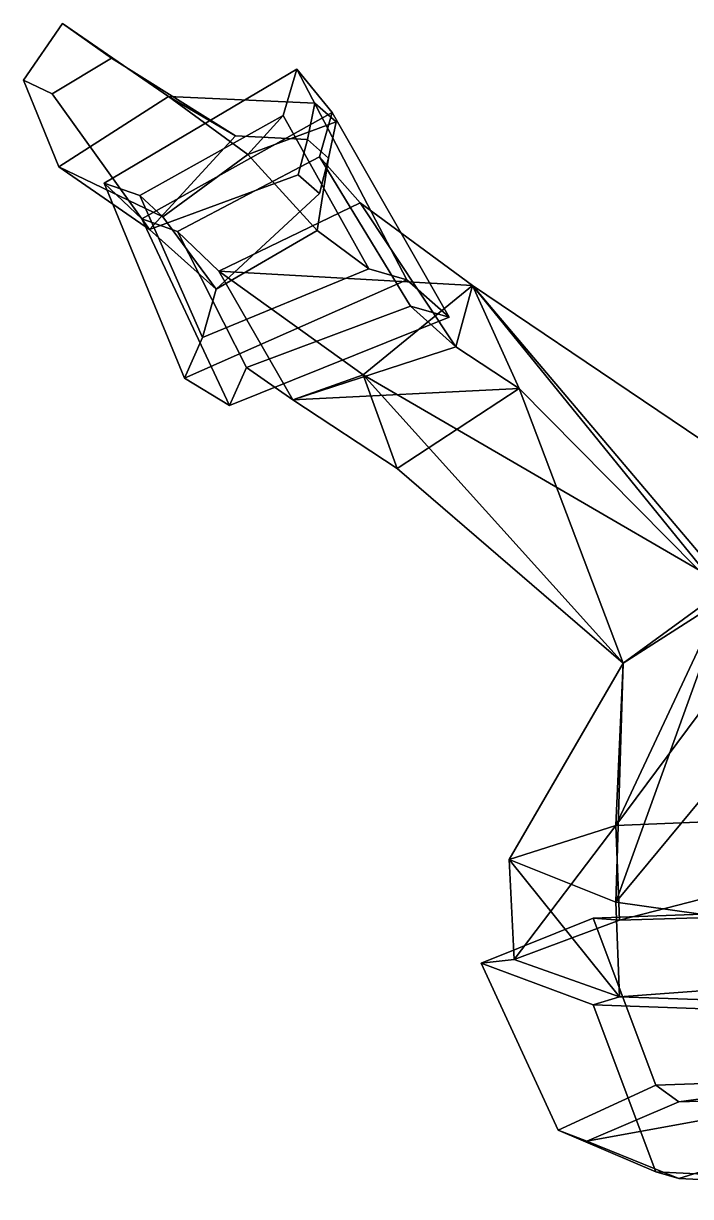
# Model space of a CAD drawing. Extents: x -287 to 196, y -153 to 291.
# Drawn here: x -287.2 to -103.3, y -59.4 to 264 of the extents above; entities that cross this region are included whole.
import ezdxf

# ---------------------------------------------------------------- set-up
doc = ezdxf.new("R2010")
doc.units = 0

msp = doc.modelspace()

# ---------------------------------------------------------------- linework, layer by layer
for points in [[(-279.366852, 244.585876, 183.979324), (-262.978943, 254.484009, 186.744736), (-276.467804, 264.018066, 172.980865), (-287.24054, 248.36795, 162.276779)], [(-287.24054, 248.36795, 162.276779), (-276.467804, 264.018066, 172.980865), (-247.260544, 243.886536, 113.714951), (-277.46167, 224.509888, 108.066727)], [(-262.978943, 254.484009, 186.744736), (-228.774658, 233.08252, 149.690536), (-247.260544, 243.886536, 113.714951), (-276.467804, 264.018066, 172.980865)], [(-279.366852, 244.585876, 183.979324), (-252.488846, 207.24411, 132.579544), (-228.774658, 233.08252, 149.690536), (-262.978943, 254.484009, 186.744736)], [(-264.952789, 220.001587, 89.379517), (-211.882156, 251.426056, 97.148766), (-202.133865, 239.476227, 68.659538), (-254.638809, 210.136841, 59.491009)], [(-264.952789, 220.001587, 89.379517), (-255.19223, 216.576721, 94.149231), (-215.599503, 238.687073, 100.18042), (-211.882156, 251.426056, 97.148766)], [(-181.566895, 193.316589, 129.239166), (-211.882156, 251.426056, 97.148766), (-215.599503, 238.687073, 100.18042), (-192.021088, 196.36084, 124.345932)], [(-169.890503, 183.015808, 100.0019), (-202.133865, 239.476227, 68.659538), (-211.882156, 251.426056, 97.148766), (-181.566895, 193.316589, 129.239166)], [(-279.366852, 244.585876, 183.979324), (-287.24054, 248.36795, 162.276779), (-277.46167, 224.509888, 108.066727), (-252.488846, 207.24411, 132.579544)], [(-277.46167, 224.509888, 108.066727), (-247.260544, 243.886536, 113.714951), (-225.364471, 227.879089, 90.32843), (-248.862198, 210.686401, 88.078171)], [(-206.918701, 242.040314, 157.069931), (-201.053467, 236.904388, 146.74115), (-225.364471, 227.879089, 90.32843), (-247.260544, 243.886536, 113.714951)], [(-208.912277, 231.989746, 161.999619), (-206.918701, 242.040314, 157.069931), (-247.260544, 243.886536, 113.714951), (-228.774658, 233.08252, 149.690536)], [(-254.638809, 210.136841, 59.491009), (-202.133865, 239.476227, 68.659538), (-205.611603, 227.295105, 71.586655), (-244.746521, 206.623352, 64.339752)], [(-208.912277, 231.989746, 161.999619), (-203.147583, 226.843628, 151.595947), (-201.053467, 236.904388, 146.74115), (-206.918701, 242.040314, 157.069931)], [(-169.890503, 183.015808, 100.0019), (-180.543259, 186.077148, 95.029816), (-205.611603, 227.295105, 71.586655), (-202.133865, 239.476227, 68.659538)], [(-248.862198, 210.686401, 88.078171), (-225.364471, 227.879089, 90.32843), (-215.599503, 238.687073, 100.18042), (-255.19223, 216.576721, 94.149231)], [(-206.248871, 206.900574, 110.524094), (-192.021088, 196.36084, 124.345932), (-215.599503, 238.687073, 100.18042), (-225.364471, 227.879089, 90.32843)], [(-203.147583, 226.843628, 151.595947), (-206.248871, 206.900574, 110.524094), (-225.364471, 227.879089, 90.32843), (-201.053467, 236.904388, 146.74115)], [(-211.530487, 222.289001, 166.435928), (-208.912277, 231.989746, 161.999619), (-228.774658, 233.08252, 149.690536), (-252.488846, 207.24411, 132.579544)], [(-211.530487, 222.289001, 166.435928), (-205.657303, 217.137085, 156.069992), (-203.147583, 226.843628, 151.595947), (-208.912277, 231.989746, 161.999619)], [(-244.746521, 206.623352, 64.339752), (-205.611603, 227.295105, 71.586655), (-194.451996, 214.566589, 39.63834), (-233.354614, 195.76825, 31.83003)], [(-205.657303, 217.137085, 156.069992), (-234.095535, 190.802307, 105.773422), (-206.248871, 206.900574, 110.524094), (-203.147583, 226.843628, 151.595947)], [(-194.451996, 214.566589, 39.63834), (-205.611603, 227.295105, 71.586655), (-180.543259, 186.077148, 95.029816), (-168.025726, 174.861816, 63.058159)], [(-252.488846, 207.24411, 132.579544), (-277.46167, 224.509888, 108.066727), (-248.862198, 210.686401, 88.078171), (-234.095535, 190.802307, 105.773422)], [(-230.403244, 158.71283, 86.151527), (-242.841949, 166.206604, 117.083336), (-264.952789, 220.001587, 89.379517), (-254.638809, 210.136841, 59.491009)], [(-242.841949, 166.206604, 117.083336), (-237.860916, 177.470703, 115.025322), (-255.19223, 216.576721, 94.149231), (-264.952789, 220.001587, 89.379517)], [(-211.530487, 222.289001, 166.435928), (-252.488846, 207.24411, 132.579544), (-234.095535, 190.802307, 105.773422), (-205.657303, 217.137085, 156.069992)], [(-234.095535, 190.802307, 105.773422), (-248.862198, 210.686401, 88.078171), (-255.19223, 216.576721, 94.149231), (-237.860916, 177.470703, 115.025322)], [(-233.354614, 195.76825, 31.83003), (-194.451996, 214.566589, 39.63834), (-163.407516, 191.822449, 3.517305)], [(-168.025726, 174.861816, 63.058159), (-163.407516, 191.822449, 3.517305), (-194.451996, 214.566589, 39.63834)], [(-230.403244, 158.71283, 86.151527), (-254.638809, 210.136841, 59.491009), (-244.746521, 206.623352, 64.339752), (-225.779068, 169.137421, 84.25219)], [(-212.950699, 160.289246, 51.577583), (-225.779068, 169.137421, 84.25219), (-244.746521, 206.623352, 64.339752), (-233.354614, 195.76825, 31.83003)], [(-234.095535, 190.802307, 105.773422), (-237.860916, 177.470703, 115.025322), (-192.021088, 196.36084, 124.345932), (-206.248871, 206.900574, 110.524094)], [(-242.841949, 166.206604, 117.083336), (-181.566895, 193.316589, 129.239166), (-192.021088, 196.36084, 124.345932), (-237.860916, 177.470703, 115.025322)], [(-233.354614, 195.76825, 31.83003), (-163.407516, 191.822449, 3.517305), (-193.580399, 167.170593, -15.166944)], [(-212.950699, 160.289246, 51.577583), (-233.354614, 195.76825, 31.83003), (-193.580399, 167.170593, -15.166944)], [(-230.403244, 158.71283, 86.151527), (-169.890503, 183.015808, 100.0019), (-181.566895, 193.316589, 129.239166), (-242.841949, 166.206604, 117.083336)], [(-93.077667, 108.672394, -36.714012), (-193.580399, 167.170593, -15.166944), (-163.407516, 191.822449, 3.517305)], [(-168.025726, 174.861816, 63.058159), (-150.572403, 163.404022, 45.64362), (-163.407516, 191.822449, 3.517305)], [(-93.610809, 105.783081, 43.368176), (-69.171715, 128.216736, -6.470735), (-163.407516, 191.822449, 3.517305)], [(-93.610809, 105.783081, 43.368176), (-163.407516, 191.822449, 3.517305), (-150.572403, 163.404022, 45.64362)], [(-93.077667, 108.672394, -36.714012), (-163.407516, 191.822449, 3.517305), (-69.171715, 128.216736, -6.470735)], [(-230.403244, 158.71283, 86.151527), (-225.779068, 169.137421, 84.25219), (-180.543259, 186.077148, 95.029816), (-169.890503, 183.015808, 100.0019)], [(-168.025726, 174.861816, 63.058159), (-180.543259, 186.077148, 95.029816), (-225.779068, 169.137421, 84.25219), (-212.950699, 160.289246, 51.577583)], [(-212.950699, 160.289246, 51.577583), (-150.572403, 163.404022, 45.64362), (-168.025726, 174.861816, 63.058159)], [(-212.950699, 160.289246, 51.577583), (-193.580399, 167.170593, -15.166944), (-184.232605, 141.376282, 19.991533)], [(-121.894287, 87.705414, 4.484119), (-193.580399, 167.170593, -15.166944), (-93.077667, 108.672394, -36.714012)], [(-184.232605, 141.376282, 19.991533), (-193.580399, 167.170593, -15.166944), (-121.894287, 87.705414, 4.484119)], [(-212.950699, 160.289246, 51.577583), (-184.232605, 141.376282, 19.991533), (-150.572403, 163.404022, 45.64362)], [(-184.232605, 141.376282, 19.991533), (-121.894287, 87.705414, 4.484119), (-150.572403, 163.404022, 45.64362)], [(-121.894287, 87.705414, 4.484119), (-93.610809, 105.783081, 43.368176), (-150.572403, 163.404022, 45.64362)], [(-123.971825, 42.931396, -70.952469), (-64.644432, 122.543671, -49.510532), (-2.175822, 47.922409, -108.154823)], [(-123.971825, 42.931396, -70.952469), (-93.077667, 108.672394, -36.714012), (-64.644432, 122.543671, -49.510532)], [(-123.971825, 42.931396, -70.952469), (-121.894287, 87.705414, 4.484119), (-93.077667, 108.672394, -36.714012)], [(-123.971825, 21.824982, 95.828979), (-93.610809, 105.783081, 43.368176), (-121.894287, 87.705414, 4.484119)], [(-123.971825, 21.824982, 95.828979), (-65.140495, 92.703674, 54.344772), (-93.610809, 105.783081, 43.368176)], [(-2.175819, 4.557114, 130.987823), (-65.140495, 92.703674, 54.344772), (-123.971825, 21.824982, 95.828979)], [(-123.971825, 21.824982, 95.828979), (-121.894287, 87.705414, 4.484119), (-153.331711, 33.556854, 3.124546)], [(-153.331711, 33.556854, 3.124546), (-121.894287, 87.705414, 4.484119), (-123.971825, 42.931396, -70.952469)], [(-122.885307, 16.808975, -78.059425), (-123.971825, 42.931396, -70.952469), (-2.175822, 47.922409, -108.154823)], [(-122.885307, 16.808975, -78.059425), (-2.175822, 47.922409, -108.154823), (-2.124399, 20.452728, -110.453766)], [(-151.992065, 5.946121, 7.778034), (-153.331711, 33.556854, 3.124546), (-123.971825, 42.931396, -70.952469)], [(-151.992065, 5.946121, 7.778034), (-123.971825, 42.931396, -70.952469), (-122.885307, 16.808975, -78.059425)], [(-122.8853, -4.344986, 89.097717), (-153.331711, 33.556854, 3.124546), (-151.992065, 5.946121, 7.778034)], [(-122.8853, -4.344986, 89.097717), (-123.971825, 21.824982, 95.828979), (-153.331711, 33.556854, 3.124546)], [(-112.918411, -28.637253, -83.620193), (-130.166046, 17.405319, -90.536102), (-2.175038, 22.089432, -127.368896), (-2.175826, -24.760574, -120.335419)], [(-130.166046, 17.405319, -90.536102), (-122.885307, 16.808975, -78.059425), (-2.124399, 20.452728, -110.453766), (-2.175038, 22.089432, -127.368896)], [(-122.8853, -4.344986, 89.097717), (-2.175819, 4.557114, 130.987823), (-123.971825, 21.824982, 95.828979)], [(-139.811401, -41.098083, 14.8444), (-161.092987, 4.944489, 7.928488), (-130.166046, 17.405319, -90.536102), (-112.918411, -28.637253, -83.620193)], [(-130.166046, 17.405319, -90.536102), (-161.092987, 4.944489, 7.928488), (-151.992065, 5.946121, 7.778034), (-122.885307, 16.808975, -78.059425)], [(-161.092987, 4.944489, 7.928488), (-130.166031, -6.498672, 98.351456), (-122.8853, -4.344986, 89.097717), (-151.992065, 5.946121, 7.778034)], [(-130.166031, -6.498672, 98.351456), (-161.092987, 4.944489, 7.928488), (-139.811401, -41.098083, 14.8444), (-112.918411, -52.541229, 105.267372)], [(-122.8853, -4.344986, 89.097717), (-2.17582, -8.42392, 121.68644), (-2.175819, 4.557114, 130.987823)], [(-2.175819, -11.12265, 135.17894), (-2.17582, -8.42392, 121.68644), (-122.8853, -4.344986, 89.097717), (-130.166031, -6.498672, 98.351456)], [(-2.175821, -57.987106, 142.218307), (-2.175819, -11.12265, 135.17894), (-130.166031, -6.498672, 98.351456), (-112.918411, -52.541229, 105.267372)], [(-112.918411, -28.637253, -83.620193), (-2.175826, -24.760574, -120.335419), (-2.175825, -29.959885, -103.010445), (-106.587341, -33.273598, -70.536674)], [(-139.811401, -41.098083, 14.8444), (-112.918411, -28.637253, -83.620193), (-106.587341, -33.273598, -70.536674), (-131.897583, -44.136444, 15.300785)], [(-106.587341, -33.273598, -70.536674), (-2.175825, -29.959885, -103.010445), (-2.175825, -26.965591, -80.979485), (-81.143303, -29.752762, -53.064827)], [(-131.897583, -44.136444, 15.300785), (-106.587341, -33.273598, -70.536674), (-81.143303, -29.752762, -53.064827), (-100.092522, -38.293457, 14.423127)], [(-106.587341, -54.427567, 96.620468), (-131.897583, -44.136444, 15.300785), (-100.092522, -38.293457, 14.423127), (-81.143295, -46.468239, 79.019714)], [(-112.918411, -52.541229, 105.267372), (-139.811401, -41.098083, 14.8444), (-131.897583, -44.136444, 15.300785), (-106.587341, -54.427567, 96.620468)], [(-2.175822, -59.363899, 129.337982), (-106.587341, -54.427567, 96.620468), (-81.143295, -46.468239, 79.019714), (-2.175822, -50.574631, 105.577469)], [(-2.175821, -57.987106, 142.218307), (-112.918411, -52.541229, 105.267372), (-106.587341, -54.427567, 96.620468), (-2.175822, -59.363899, 129.337982)]]:
    msp.add_3dface(points)

doc.saveas('drawing.dxf')
